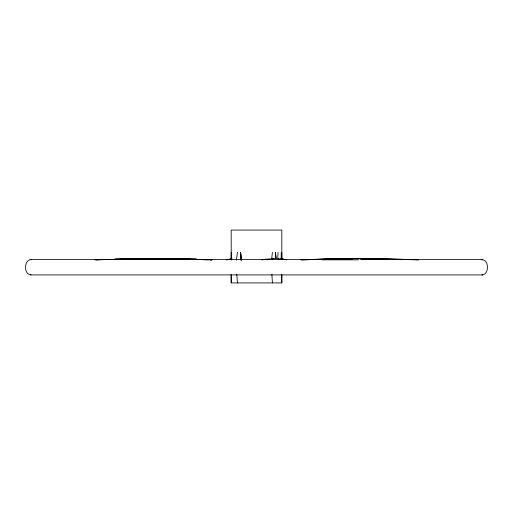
<?xml version="1.0" encoding="UTF-8"?>
<svg xmlns="http://www.w3.org/2000/svg" width="513" height="513" viewBox="0 0 513 513"><rect width="100%" height="100%" fill="white"/><g stroke="black" fill="none" stroke-linecap="round" stroke-linejoin="round"><path stroke-width="0.77" d="M281.81 259.424L281.823 230.081L231.177 230.081L231.209 259.54M231.19 260.213L231.209 252.345M231.19 274.949L231.209 282.919L281.791 282.919L281.81 274.949M281.74 259.392L281.791 252.345M281.156 259.507L281.259 252.345M277.783 258.623L278.046 252.345M271.73 258.578L272.409 252.345M236.346 260.136L237.493 252.345M226.162 259.867L231.966 258.911M229.824 259.136L229.491 259.219L231.914 258.911M266.209 259.193L265.253 259.36L270.608 258.796M350.302 259.616L30.241 259.616C23.701 260.957 23.97 274.942 31.062 274.776M261.63 259.867L265.811 259.245M481.938 259.758C489.043 259.578 489.287 273.557 482.759 274.917L30.241 274.917M300.753 259.828L309.243 259.418M94.886 259.822L142.409 258.712L196.601 259.161L156.074 258.655L114.989 259.136M101.292 259.584L95.687 259.841L128.68 258.911L174.433 258.808M304.613 259.854L312.372 259.546M319.413 259.328L332.796 259.001M321.779 259.828L358.459 259.841M330.423 259.321L332.796 259.27M332.796 258.873L301.529 259.834C340.504 257.981 379.569 258.52 418.557 259.809M335.175 258.834L353.066 258.655M114.989 259.193L169.656 259.078M342.299 258.712L325.672 258.969L342.299 258.796M143.922 258.808L156.074 258.687M343.838 258.808L353.066 258.712L344.608 258.808M142.409 258.738L169.656 258.796L209.067 259.841M275.789 258.655L271.537 258.738L273.564 258.687M342.299 258.687L374.708 258.879M278.892 258.738L283.509 259.219L281.034 258.911M360.588 259.616L482.759 259.616M363.858 258.687L418.557 259.841M377.036 258.93L402.07 259.302M177.613 258.834L180.005 258.853M181.596 258.866L196.601 259.245M377.036 258.821L385.558 258.911M169.656 258.687L183.186 258.879M183.186 259.302L196.601 259.668M196.601 259.386L208.284 259.834M209.843 259.758L211.388 259.834M211.388 259.815L209.843 259.725L212.164 259.822M209.843 259.725L212.164 259.854M283.176 259.136L286.78 259.867M481.938 274.776L482.759 274.917M30.241 259.616L31.062 259.758M236.782 274.417L237.493 282.919M241.123 260.226L240.591 252.345L241.136 260.187L240.591 252.345L241.059 259.456M271.89 274.34L272.409 282.919M281.74 259.54L281.624 252.345L281.643 259.193M281.791 274.551L281.791 282.919M231.209 274.551L231.209 282.919M278.354 258.712L277.988 258.828L278.354 258.712M262.913 259.668L262.547 259.758L263.304 259.584L262.913 259.668M276.052 258.648L275.507 252.345L276.039 258.648"/></g></svg>
